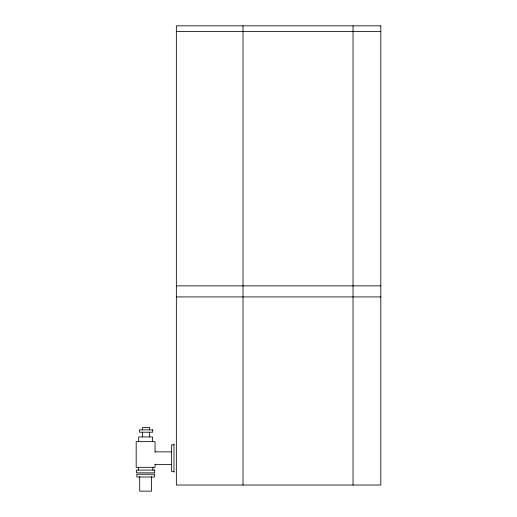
<?xml version="1.0" encoding="UTF-8"?>
<svg xmlns="http://www.w3.org/2000/svg" width="517" height="517" viewBox="0 0 517 517"><rect width="100%" height="100%" fill="white"/><g stroke="black" fill="none" stroke-linecap="round" stroke-linejoin="round"><path stroke-width="0.78" d="M176.349 31.382L380.816 31.382M176.349 285.862L380.816 285.862M176.349 296.932L380.816 296.932M173.99 444.872L171.631 444.872L171.631 471.42L173.99 471.42M155.126 451.871L171.631 451.871M155.126 464.428L171.631 464.428M353.027 25.85L353.027 485.024M243.016 25.85L243.016 485.024M173.99 444.006L173.99 472.292M155.042 452.078L155.042 441.641L136.184 441.641L136.184 467.323L155.042 467.323L155.042 464.111M152.832 467.323L152.832 470.089M152.534 441.641L152.534 436.93L138.685 436.93L138.685 441.641M151.513 476.655L151.513 491.15L139.713 491.15L139.713 476.655M149.62 429.853L149.62 427.501L142.55 427.501L142.55 429.853M149.62 432.212L149.62 436.93M142.55 432.212L142.55 436.93M138.394 467.323L138.394 470.089M380.816 25.85L176.349 25.85L176.349 485.024L380.816 485.024L380.816 25.85M152.709 429.853L139.461 429.853L139.461 432.212L152.709 432.212L152.709 429.853M154.706 470.089L136.52 470.089L136.52 472.855L154.706 472.855L154.706 470.089M154.389 474.238L136.837 474.238L136.837 477.004L154.389 477.004L154.389 474.238"/></g></svg>
